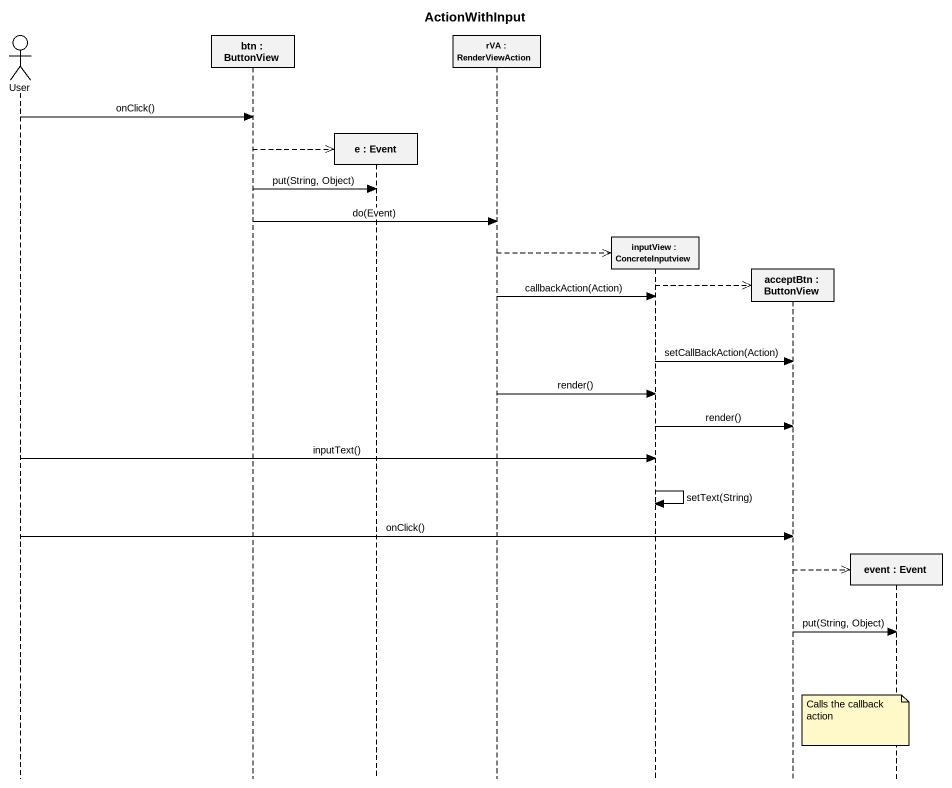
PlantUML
@startuml
title ActionWithInput
hide footbox
actor User
participant "btn : ButtonView" as btn
participant "e : Event" as e
participant "rVA : RenderViewAction" as rVA
participant "inputView : ConcreteInputview" as inputView
participant "acceptBtn : ButtonView" as acceptBtn
participant "event : Event" as event

User -> btn : onClick()
btn -->> e **
btn -> e : put(String, Object)
btn -> rVA : do(Event)
rVA -->> inputView **
inputView -->> acceptBtn **
rVA -> inputView : callbackAction(Action)
inputView -> acceptBtn : setCallBackAction(Action)
rVA -> inputView : render()
inputView -> acceptBtn : render()
User -> inputView : inputText()
inputView -> inputView : setText(String)
User -> acceptBtn : onClick()
acceptBtn -->> event **
acceptBtn -> event : put(String, Object)
note over event : Calls the callback action
@enduml
